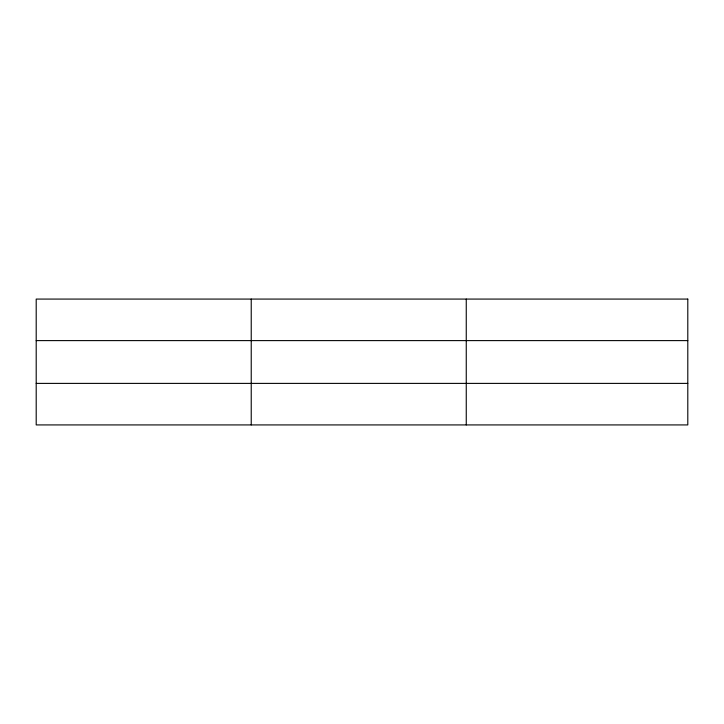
<?xml version="1.0" encoding="UTF-8"?>
<svg xmlns="http://www.w3.org/2000/svg" width="724" height="724" viewBox="0 0 724 724"><rect width="100%" height="100%" fill="white"/><g stroke="black" fill="none" stroke-linecap="round" stroke-linejoin="round"><path stroke-width="1.09" d="M251.228 424.925L251.228 299.075M466.256 424.925L466.256 299.075M36.2 340.606L687.8 340.606M36.2 383.394L687.8 383.394M687.8 299.075L687.8 424.925L36.2 424.925L36.2 299.075L687.8 299.075"/></g></svg>
